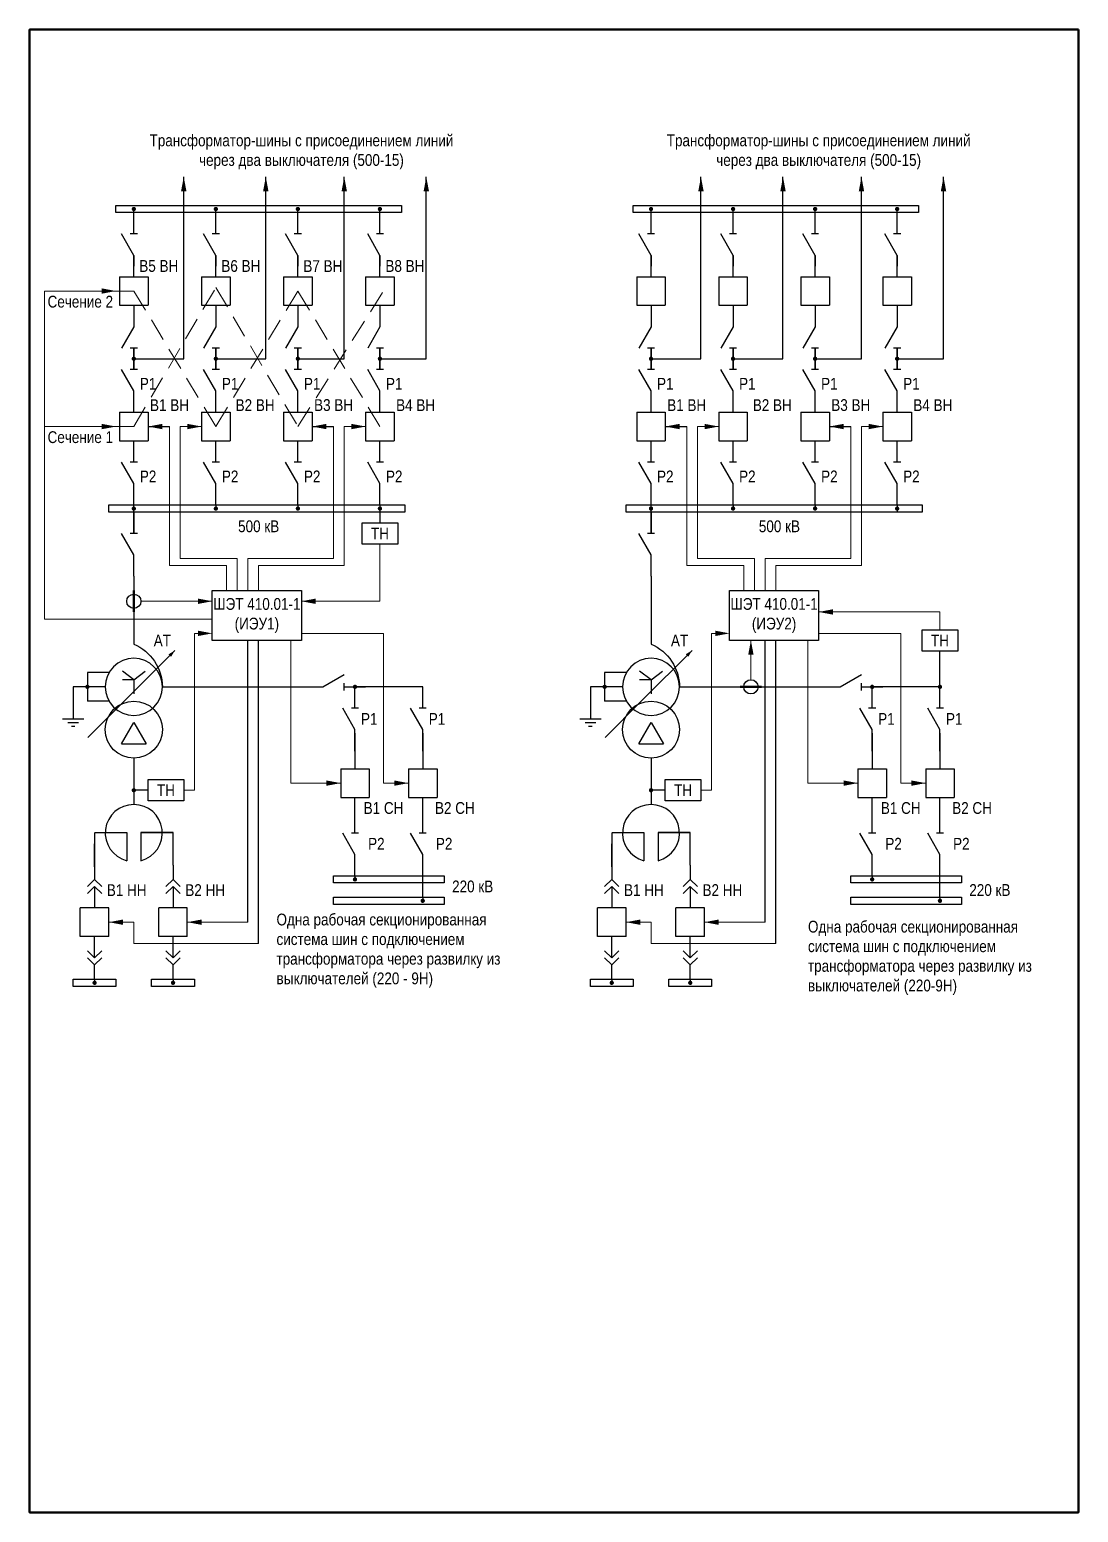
# Model space of a CAD drawing. Header units: millimetres. Extents: x 25558 to 49929, y 1902 to 19390.
# Drawn here: x 40391.8 to 40685.8, y 14521.5 to 14937.3 of the extents above; entities that cross this region are included whole.
import ezdxf
from ezdxf.enums import TextEntityAlignment as Align

# ---------------------------------------------------------------- set-up
doc = ezdxf.new("R2010")
doc.units = ezdxf.units.MM
doc.linetypes.add('HIDDEN', pattern=[9.525, 6.35, -3.175])
doc.layers.add('Основная', color=7, linetype='Continuous', lineweight=30)
doc.layers.add('Тонкая', color=7, linetype='Continuous', lineweight=5)
doc.styles.add('Narrow', font='ARIALN.TTF')
doc.styles.add('Вывод', font='tahoma.ttf', dxfattribs={"height": 2.5})
doc.styles.add('Компонент', font='ARIALN.TTF', dxfattribs={"height": 3.5})

# ---------------------------------------------------------------- blocks, each defined once
blk = doc.blocks.new('*U23')
at = {"color": 0}
blk.add_line((0, 0), (6, 3.43), dxfattribs=at)
blk = doc.blocks.new('*U11')
at = {"color": 0}
blk.add_line((0, -1), (0, 1), dxfattribs=at)
blk = doc.blocks.new('*U34')
at = {"color": 0}
for p, q in [((0, 3), (0, 9)), ((0, -9), (0, -3))]:
    blk.add_line(p, q, dxfattribs=at)
at = {"color": 0, "ltscale": 0.25, "rotation": 89.99999999999999}
for name, p in [('*U23', (0, -3)), ('*U11', (0, 3))]:
    blk.add_blockref(name, p, dxfattribs=at)
at = {"layer": 'Основная'}
for tag, height, style, p in [('В1', 2.5, 'Вывод', (2, 7)), ('ОУ', 3.5, 'Компонент', (-12, 0)), ('В2', 2.5, 'Вывод', (2, -7))]:
    blk.add_attdef(tag, text='', height=height, dxfattribs=dict(at, style=style)).set_placement(p, align=Align.MIDDLE_CENTER)
blk = doc.blocks.new('*U28')
at = {"color": 0}
for p, q in [((0, 0), (-8, 0)), ((-8, -8), (-8, 0)), ((0, -8), (0, 0)), ((0, -8), (-8, -8))]:
    blk.add_line(p, q, dxfattribs=at)
at = {"layer": 'Основная', "style": 'Компонент'}
blk.add_attdef('ОУ', text='', height=3.5, dxfattribs=at).set_placement((-15, -3), align=Align.MIDDLE_CENTER)
blk = doc.blocks.new('*U35')
at = {"color": 0}
for p, q in [((0, 9), (0, 3)), ((0, -3), (0, -9))]:
    blk.add_line(p, q, dxfattribs=at)
at = {"color": 0, "ltscale": 0.25, "xscale": -1, "rotation": 90}
for name, p in [('*U23', (0, 3)), ('*U11', (0, -3))]:
    blk.add_blockref(name, p, dxfattribs=at)
at = {"layer": 'Основная'}
for tag, height, style, p in [('В2', 2.5, 'Вывод', (2, 7)), ('ОУ', 3.5, 'Компонент', (-12, 0)), ('В1', 2.5, 'Вывод', (2, -7))]:
    blk.add_attdef(tag, text='', height=height, dxfattribs=dict(at, style=style)).set_placement(p, align=Align.MIDDLE_CENTER)
blk = doc.blocks.new('*U26')
at = {"ltscale": 0.25}
blk.add_circle((0, 0), 2, dxfattribs=at)
at = {"layer": 'Основная', "color": 0, "lineweight": 50}
blk.add_line((0, -3), (0, 3), dxfattribs=at)
at = {"layer": 'Основная', "style": 'Компонент'}
blk.add_attdef('ОУ', text='', height=3.5, dxfattribs=at).set_placement((-6, 0), align=Align.MIDDLE_CENTER)
blk = doc.blocks.new('*U40')
at = {"ltscale": 0.25}
for p, q in [((-3.46, -4), (0, 2)), ((0, 2), (3.46, -4)), ((-3.46, -4), (3.46, -4))]:
    blk.add_line(p, q, dxfattribs=at)
blk.add_circle((0, 0), 8, dxfattribs=at)
at = {"layer": 'Основная', "style": 'Компонент'}
blk.add_attdef('ОУ', text='', height=3.5, dxfattribs=at).set_placement((17, 0), align=Align.MIDDLE_CENTER)
blk = doc.blocks.new('*U41')
at = {"ltscale": 0.25}
for p, q in [((0, 0), (-20, 0)), ((14.44, 0), (0, 0))]:
    blk.add_line(p, q, dxfattribs=at)
blk.add_lwpolyline([(-18, 0, 1, 0, 0), (-20, 0, 0, 0, 0)], format="xyseb", dxfattribs=at)
at = {"layer": 'Основная', "style": 'Вывод'}
blk.add_attdef('ОС', text='', height=2.5, dxfattribs=at).set_placement((3, 2), align=Align.MIDDLE_CENTER)
blk = doc.blocks.new('*U42')
at = {"ltscale": 0.25}
for q in [(-3.2, 4.4), (3.2, 4.4), (0, -2), (3.21, 2)]:
    blk.add_line((0, 2), q, dxfattribs=at)
blk.add_circle((0, 0), 8, dxfattribs=at)
blk.add_arc((5.23, -0.15), 13.23, 113.2803, 179.3396, dxfattribs=at)
at = {"layer": 'Основная', "style": 'Компонент'}
blk.add_attdef('ОУ', text='', height=3.5, dxfattribs=at).set_placement((-17, 0), align=Align.MIDDLE_CENTER)
blk = doc.blocks.new('*U43')
at = {"color": 0}
for p, q in [((-3, 0), (3, 0)), ((0, 3), (0, 0)), ((-1.5, -1), (1.5, -1)), ((-0.5, -2), (0.5, -2))]:
    blk.add_line(p, q, dxfattribs=at)
blk = doc.blocks.new('*U943')
at = {"layer": 'Основная', "ltscale": 0.25}
for p, q in [((2, 2), (0, 0)), ((0, 0), (2, -2))]:
    blk.add_line(p, q, dxfattribs=at)
blk = doc.blocks.new('*U32')
at = {"color": 0}
for p, q in [((0, 6), (0, 2)), ((0, 0), (0, -6))]:
    blk.add_line(p, q, dxfattribs=at)
at = {"color": 0, "ltscale": 0.25, "xscale": -1, "rotation": 90}
for p in [(0, 2), (0, 0)]:
    blk.add_blockref('*U943', p, dxfattribs=at)
at = {"layer": 'Основная'}
for tag, height, style, p in [('ОУ2', 3.5, 'Компонент', (-5, 6)), ('В2', 2.5, 'Вывод', (3, 6)), ('ОУ1', 3.5, 'Компонент', (-5, -6)), ('В1', 2.5, 'Вывод', (3, -6))]:
    blk.add_attdef(tag, text='', height=height, dxfattribs=dict(at, style=style)).set_placement(p, align=Align.MIDDLE_CENTER)
blk = doc.blocks.new('*U33')
at = {"color": 0}
for p, q in [((0, 0), (0, 6)), ((0, -6), (0, -2))]:
    blk.add_line(p, q, dxfattribs=at)
at = {"color": 0, "ltscale": 0.25, "rotation": 89.99999999999999}
for p in [(0, 0), (0, -2)]:
    blk.add_blockref('*U943', p, dxfattribs=at)
at = {"layer": 'Основная'}
for tag, height, style, p in [('ОУ1', 3.5, 'Компонент', (-5, 6)), ('В1', 2.5, 'Вывод', (3, 6)), ('ОУ2', 3.5, 'Компонент', (-5, -6)), ('В2', 2.5, 'Вывод', (3, -6))]:
    blk.add_attdef(tag, text='', height=height, dxfattribs=dict(at, style=style)).set_placement(p, align=Align.MIDDLE_CENTER)
blk = doc.blocks.new('*U52')
at = {"color": 0}
for p, q in [((0, 3), (0, 9)), ((0, -9), (0, -3))]:
    blk.add_line(p, q, dxfattribs=at)
at = {"color": 0, "ltscale": 0.25, "rotation": 89.99999999999999}
for name, p in [('*U23', (0, -3)), ('*U11', (0, 3))]:
    blk.add_blockref(name, p, dxfattribs=at)
at = {"layer": 'Основная'}
for tag, height, style, p in [('В1', 2.5, 'Вывод', (2, 7)), ('ОУ', 3.5, 'Компонент', (-13, -1)), ('В2', 2.5, 'Вывод', (2, -7))]:
    blk.add_attdef(tag, text='', height=height, dxfattribs=dict(at, style=style)).set_placement(p, align=Align.MIDDLE_CENTER)
blk = doc.blocks.new('*U20')
at = {"ltscale": 0.25}
blk.add_circle((0, 0), 2, dxfattribs=at)
at = {"layer": 'Основная', "color": 0, "lineweight": 50}
blk.add_line((3, 0), (-3, 0), dxfattribs=at)
at = {"layer": 'Основная', "style": 'Компонент'}
blk.add_attdef('ОУ', text='', height=3.5, dxfattribs=at).set_placement((0, -6), align=Align.MIDDLE_CENTER)

msp = doc.modelspace()

# ---------------------------------------------------------------- linework, layer by layer
for p, q in [((40425, 14826), (40431, 14826)), ((40471, 14826), (40477, 14826)), ((40570, 14826), (40576, 14826)), ((40616, 14826), (40622, 14826)), ((40453, 14687), (40453, 14766)), ((40456, 14681), (40456, 14766)), ((40598, 14687), (40598, 14766)), ((40601, 14681), (40601, 14766))]:
    msp.add_line(p, q)
at = {"layer": 'Основная'}
for p, q in [((40435, 14845), (40435, 14896)), ((40458, 14845), (40458, 14896)), ((40480, 14845), (40480, 14896)), ((40503, 14845), (40503, 14896)), ((40580, 14845), (40580, 14896)), ((40603, 14845), (40603, 14896)), ((40625, 14845), (40625, 14896)), ((40648, 14845), (40648, 14896)), ((40421, 14886), (40421, 14887)), ((40444, 14886), (40444, 14887)), ((40467, 14886), (40467, 14887)), ((40490, 14886), (40490, 14887)), ((40566, 14886), (40566, 14887)), ((40589, 14886), (40589, 14887)), ((40612, 14886), (40612, 14887)), ((40635, 14886), (40635, 14887)), ((40421, 14874), (40421, 14871)), ((40444, 14874), (40444, 14871)), ((40467, 14874), (40467, 14871)), ((40490, 14874), (40490, 14871)), ((40566, 14874), (40566, 14871)), ((40589, 14874), (40589, 14871)), ((40612, 14874), (40612, 14871)), ((40635, 14874), (40635, 14871)), ((40421, 14845), (40435, 14845)), ((40444, 14845), (40458, 14845)), ((40467, 14845), (40480, 14845)), ((40490, 14845), (40503, 14845)), ((40566, 14845), (40580, 14845)), ((40589, 14845), (40603, 14845)), ((40612, 14845), (40625, 14845)), ((40635, 14845), (40648, 14845)), ((40421, 14816), (40421, 14820)), ((40444, 14816), (40444, 14820)), ((40467, 14816), (40467, 14820)), ((40490, 14816), (40490, 14820)), ((40566, 14816), (40566, 14820)), ((40589, 14816), (40589, 14820)), ((40612, 14816), (40612, 14820)), ((40635, 14816), (40635, 14820)), ((40421, 14802), (40421, 14804)), ((40444, 14804), (40444, 14803)), ((40467, 14804), (40467, 14803)), ((40490, 14804), (40490, 14802)), ((40566, 14802), (40566, 14804)), ((40589, 14804), (40589, 14803)), ((40612, 14804), (40612, 14803)), ((40635, 14804), (40635, 14802)), ((40421, 14802), (40421, 14796)), ((40490, 14802), (40490, 14799)), ((40566, 14802), (40566, 14796)), ((40421, 14784), (40421, 14769)), ((40566, 14784), (40566, 14769)), ((40421, 14769), (40421, 14765)), ((40566, 14769), (40566, 14765)), ((40647, 14753), (40647, 14763)), ((40502, 14753), (40483, 14753)), ((40647, 14753), (40628, 14753)), ((40483, 14740), (40483, 14730)), ((40502, 14740), (40502, 14730)), ((40628, 14740), (40628, 14730)), ((40647, 14740), (40647, 14730)), ((40421, 14733), (40421, 14720)), ((40566, 14733), (40566, 14720)), ((40425, 14724), (40421, 14724)), ((40570, 14724), (40566, 14724)), ((40483, 14718), (40483, 14722)), ((40502, 14718), (40502, 14722)), ((40628, 14718), (40628, 14722)), ((40647, 14718), (40647, 14722)), ((40410, 14712), (40410, 14699)), ((40555, 14712), (40555, 14699)), ((40410, 14702.5), (40410, 14709)), ((40555, 14702.5), (40555, 14709)), ((40483, 14700), (40483, 14699)), ((40502, 14694), (40502, 14700)), ((40628, 14700), (40628, 14699)), ((40647, 14694), (40647, 14700)), ((40502, 14694), (40502, 14693)), ((40647, 14694), (40647, 14693)), ((40410, 14671), (40410, 14670)), ((40432, 14671), (40432, 14670)), ((40555, 14671), (40555, 14670)), ((40577, 14671), (40577, 14670))]:
    msp.add_line(p, q, dxfattribs=at)
for points in [[(40416, 14888), (40496, 14888), (40496, 14886), (40416, 14886)], [(40561, 14888), (40641, 14888), (40641, 14886), (40561, 14886)], [(40414, 14804), (40497, 14804), (40497, 14802), (40414, 14802)], [(40559, 14804), (40642, 14804), (40642, 14802), (40559, 14802)], [(40485, 14799), (40495, 14799), (40495, 14793), (40485, 14793)], [(40443, 14780), (40468, 14780), (40468, 14766), (40443, 14766)], [(40588, 14780), (40613, 14780), (40613, 14766), (40588, 14766)], [(40642, 14769), (40652, 14769), (40652, 14763), (40642, 14763)], [(40425, 14727), (40435, 14727), (40435, 14721), (40425, 14721)], [(40570, 14727), (40580, 14727), (40580, 14721), (40570, 14721)], [(40477, 14700), (40508, 14700), (40508, 14698), (40477, 14698)], [(40622, 14700), (40653, 14700), (40653, 14698), (40622, 14698)], [(40477, 14694), (40508, 14694), (40508, 14692), (40477, 14692)], [(40622, 14694), (40653, 14694), (40653, 14692), (40622, 14692)], [(40404, 14671), (40416, 14671), (40416, 14669), (40404, 14669)], [(40426, 14671), (40438, 14671), (40438, 14669), (40426, 14669)], [(40549, 14671), (40561, 14671), (40561, 14669), (40549, 14669)], [(40571, 14671), (40583, 14671), (40583, 14669), (40571, 14669)]]:
    msp.add_lwpolyline(points, close=True, dxfattribs=at)
at = {"layer": 'Основная', "ltscale": 0.25, "const_width": 0.6}
for points in [[(40420.7, 14887, 1), (40421.3, 14887, 1)], [(40443.7, 14887, 1), (40444.3, 14887, 1)], [(40466.7, 14887, 1), (40467.3, 14887, 1)], [(40489.7, 14887, 1), (40490.3, 14887, 1)], [(40565.7, 14887, 1), (40566.3, 14887, 1)], [(40588.7, 14887, 1), (40589.3, 14887, 1)], [(40611.7, 14887, 1), (40612.3, 14887, 1)], [(40634.7, 14887, 1), (40635.3, 14887, 1)], [(40421.3, 14845.01, 1), (40420.7, 14845.01, 1)], [(40444.3, 14845.01, 1), (40443.7, 14845.01, 1)], [(40467.3, 14845.01, 1), (40466.7, 14845.01, 1)], [(40490.3, 14845.01, 1), (40489.7, 14845.01, 1)], [(40566.3, 14845.01, 1), (40565.7, 14845.01, 1)], [(40589.3, 14845.01, 1), (40588.7, 14845.01, 1)], [(40612.3, 14845.01, 1), (40611.7, 14845.01, 1)], [(40635.3, 14845.01, 1), (40634.7, 14845.01, 1)], [(40420.7, 14803, 1), (40421.3, 14803, 1)], [(40443.7, 14803, 1), (40444.3, 14803, 1)], [(40466.7, 14803, 1), (40467.3, 14803, 1)], [(40489.7, 14803, 1), (40490.3, 14803, 1)], [(40565.7, 14803, 1), (40566.3, 14803, 1)], [(40588.7, 14803, 1), (40589.3, 14803, 1)], [(40611.7, 14803, 1), (40612.3, 14803, 1)], [(40634.7, 14803, 1), (40635.3, 14803, 1)], [(40407.7, 14753, 1), (40408.3, 14753, 1)], [(40482.7, 14753, 1), (40483.3, 14753, 1)], [(40552.7, 14753, 1), (40553.3, 14753, 1)], [(40627.7, 14753, 1), (40628.3, 14753, 1)], [(40646.7, 14753, 1), (40647.3, 14753, 1)], [(40420.7, 14724, 1), (40421.3, 14724, 1)], [(40565.7, 14724, 1), (40566.3, 14724, 1)], [(40482.7, 14699, 1), (40483.3, 14699, 1)], [(40627.7, 14699, 1), (40628.3, 14699, 1)], [(40501.7, 14693, 1), (40502.3, 14693, 1)], [(40646.7, 14693, 1), (40647.3, 14693, 1)], [(40409.7, 14670, 1), (40410.3, 14670, 1)], [(40431.7, 14670, 1), (40432.3, 14670, 1)], [(40554.7, 14670, 1), (40555.3, 14670, 1)], [(40576.7, 14670, 1), (40577.3, 14670, 1)]]:
    msp.add_lwpolyline(points, format="xyb", close=True, dxfattribs=at)
at = {"layer": 'Основная'}
for points in [[(40414, 14757), (40408, 14757)], [(40408, 14757), (40408, 14749)], [(40559, 14757), (40553, 14757)], [(40553, 14757), (40553, 14749)], [(40408, 14753), (40404, 14753)], [(40404, 14753), (40404, 14747)], [(40413, 14753), (40407, 14753)], [(40429, 14753), (40447, 14753)], [(40447, 14753), (40474, 14753)], [(40553, 14753), (40549, 14753)], [(40549, 14753), (40549, 14747)], [(40558, 14753), (40552, 14753)], [(40574, 14753), (40592, 14753)], [(40592, 14753), (40619, 14753)], [(40414, 14749), (40408, 14749)], [(40559, 14749), (40553, 14749)], [(40421, 14733), (40421, 14725)], [(40566, 14733), (40566, 14725)], [(40410, 14712.13), (40419, 14712.13), (40419, 14704.25)], [(40410, 14712.13), (40419, 14712.13)], [(40432, 14712.13), (40423, 14712.13), (40423, 14704.25)], [(40423, 14712.13), (40432, 14712.13)], [(40432, 14703), (40432, 14712.13)], [(40555, 14712.13), (40564, 14712.13), (40564, 14704.25)], [(40555, 14712.13), (40564, 14712.13)], [(40577, 14712.13), (40568, 14712.13), (40568, 14704.25)], [(40568, 14712.13), (40577, 14712.13)], [(40577, 14703), (40577, 14712.13)]]:
    msp.add_lwpolyline(points, dxfattribs=at)
at = {"layer": 'Основная', "ltscale": 0.25}
for centre in [(40421, 14712), (40566, 14712)]:
    msp.add_arc(centre, 8, 284.4775, 255.5225, dxfattribs=at)
at = {"layer": 'Тонкая', "linetype": 'HIDDEN'}
for p, q in [((40421, 14826), (40444, 14865)), ((40444, 14865), (40467, 14826)), ((40444, 14826), (40421, 14864)), ((40467, 14864), (40444, 14826)), ((40490, 14826), (40467, 14864)), ((40467, 14826), (40491, 14864))]:
    msp.add_line(p, q, dxfattribs=at)
at = {"layer": 'Тонкая'}
for p, q in [((40421, 14864), (40396, 14864)), ((40396, 14772), (40396, 14864)), ((40421, 14826), (40396, 14826)), ((40431, 14826), (40431, 14787)), ((40440, 14826), (40434, 14826)), ((40434, 14826), (40434, 14789)), ((40477, 14826), (40477, 14789)), ((40486, 14826), (40480, 14826)), ((40480, 14826), (40480, 14787)), ((40576, 14826), (40576, 14787)), ((40585, 14826), (40579, 14826)), ((40579, 14826), (40579, 14789)), ((40622, 14826), (40622, 14789)), ((40631, 14826), (40625, 14826)), ((40625, 14826), (40625, 14787)), ((40490, 14777), (40490, 14793)), ((40431, 14787), (40447, 14787)), ((40434, 14789), (40450, 14789)), ((40447, 14787), (40447, 14780)), ((40450, 14789), (40450, 14787)), ((40450, 14787), (40450, 14780)), ((40477, 14789), (40453, 14789)), ((40453, 14789), (40453, 14780)), ((40456, 14780), (40456, 14787)), ((40456, 14787), (40480, 14787)), ((40576, 14787), (40592, 14787)), ((40579, 14789), (40595, 14789)), ((40592, 14787), (40592, 14780)), ((40595, 14789), (40595, 14787)), ((40595, 14787), (40595, 14780)), ((40622, 14789), (40598, 14789)), ((40598, 14789), (40598, 14780)), ((40601, 14780), (40601, 14787)), ((40601, 14787), (40625, 14787)), ((40423, 14777), (40443, 14777)), ((40490, 14777), (40468, 14777)), ((40647, 14774), (40613, 14774)), ((40647, 14769), (40647, 14774)), ((40443, 14772), (40396, 14772)), ((40438, 14724), (40438, 14768)), ((40438, 14768), (40441, 14768)), ((40465, 14766), (40465, 14726)), ((40491, 14768), (40468, 14768)), ((40491, 14726), (40491, 14768)), ((40583, 14724), (40583, 14768)), ((40583, 14768), (40586, 14768)), ((40594, 14755), (40594, 14766)), ((40610, 14766), (40610, 14726)), ((40636, 14768), (40613, 14768)), ((40636, 14726), (40636, 14768)), ((40435, 14724), (40438, 14724)), ((40465, 14726), (40479, 14726)), ((40491, 14726), (40498, 14726)), ((40580, 14724), (40583, 14724)), ((40610, 14726), (40624, 14726)), ((40636, 14726), (40643, 14726)), ((40414, 14687), (40421, 14687)), ((40421, 14687), (40421, 14681)), ((40453, 14687), (40436, 14687)), ((40559, 14687), (40566, 14687)), ((40566, 14687), (40566, 14681)), ((40598, 14687), (40581, 14687)), ((40421, 14681), (40456, 14681)), ((40566, 14681), (40601, 14681))]:
    msp.add_line(p, q, dxfattribs=at)
at = {"layer": 'Тонкая', "color": 3, "lineweight": 50}
msp.add_lwpolyline([(40685.8, 14937.3), (40685.8, 14521.5), (40391.8, 14521.5), (40391.8, 14937.3)], close=True, dxfattribs=at)
at = {"layer": 'Тонкая', "ltscale": 0.3}
for points in [[(40435, 14896, 0, 1.5, 0), (40435, 14892, 0, 0, 0)], [(40458, 14896, 0, 1.5, 0), (40458, 14892, 0, 0, 0)], [(40480, 14896, 0, 1.5, 0), (40480, 14892, 0, 0, 0)], [(40503, 14896, 0, 1.5, 0), (40503, 14892, 0, 0, 0)], [(40580, 14896, 0, 1.5, 0), (40580, 14892, 0, 0, 0)], [(40603, 14896, 0, 1.5, 0), (40603, 14892, 0, 0, 0)], [(40625, 14896, 0, 1.5, 0), (40625, 14892, 0, 0, 0)], [(40648, 14896, 0, 1.5, 0), (40648, 14892, 0, 0, 0)], [(40416, 14864, 0, 1.5, 0), (40412, 14864, 0, 0, 0)], [(40416, 14826, 0, 1.5, 0), (40412, 14826, 0, 0, 0)], [(40425, 14826, 0, 1.5, 0), (40429, 14826, 0, 0, 0)], [(40440, 14826, 0, 1.5, 0), (40436, 14826, 0, 0, 0)], [(40471, 14826, 0, 1.5, 0), (40475, 14826, 0, 0, 0)], [(40486, 14826, 0, 1.5, 0), (40482, 14826, 0, 0, 0)], [(40570, 14826, 0, 1.5, 0), (40574, 14826, 0, 0, 0)], [(40585, 14826, 0, 1.5, 0), (40581, 14826, 0, 0, 0)], [(40616, 14826, 0, 1.5, 0), (40620, 14826, 0, 0, 0)], [(40631, 14826, 0, 1.5, 0), (40627, 14826, 0, 0, 0)], [(40443, 14777, 0, 1.5, 0), (40439, 14777, 0, 0, 0)], [(40468, 14777, 0, 1.5, 0), (40472, 14777, 0, 0, 0)], [(40613, 14774, 0, 1.5, 0), (40617, 14774, 0, 0, 0)], [(40443, 14768, 0, 1.5, 0), (40439, 14768, 0, 0, 0)], [(40588, 14768, 0, 1.5, 0), (40584, 14768, 0, 0, 0)], [(40594, 14766, 0, 1.5, 0), (40594, 14762, 0, 0, 0)], [(40479, 14726, 0, 1.5, 0), (40475, 14726, 0, 0, 0)], [(40498, 14726, 0, 1.5, 0), (40494, 14726, 0, 0, 0)], [(40624, 14726, 0, 1.5, 0), (40620, 14726, 0, 0, 0)], [(40643, 14726, 0, 1.5, 0), (40639, 14726, 0, 0, 0)], [(40414, 14687, 0, 1.5, 0), (40418, 14687, 0, 0, 0)], [(40436, 14687, 0, 1.5, 0), (40440, 14687, 0, 0, 0)], [(40559, 14687, 0, 1.5, 0), (40563, 14687, 0, 0, 0)], [(40581, 14687, 0, 1.5, 0), (40585, 14687, 0, 0, 0)]]:
    msp.add_lwpolyline(points, format="xyseb", dxfattribs=at)

# ---------------------------------------------------------------- block references
at = {"layer": 'Основная'}
for name, p in [('*U34', (40421, 14877)), ('*U34', (40444, 14877)), ('*U34', (40467, 14877)), ('*U34', (40490, 14877)), ('*U34', (40566, 14877)), ('*U34', (40589, 14877)), ('*U34', (40612, 14877)), ('*U34', (40635, 14877)), ('*U35', (40421, 14851)), ('*U35', (40444, 14851)), ('*U35', (40467, 14851)), ('*U35', (40490, 14851)), ('*U35', (40566, 14851)), ('*U35', (40589, 14851)), ('*U35', (40612, 14851)), ('*U35', (40635, 14851)), ('*U34', (40421, 14839)), ('*U34', (40444, 14839)), ('*U34', (40467, 14839)), ('*U34', (40490, 14839)), ('*U34', (40566, 14839)), ('*U34', (40589, 14839)), ('*U34', (40612, 14839)), ('*U34', (40635, 14839)), ('*U34', (40421, 14813)), ('*U34', (40444, 14813)), ('*U34', (40467, 14813)), ('*U34', (40490, 14813)), ('*U34', (40566, 14813)), ('*U34', (40589, 14813)), ('*U34', (40612, 14813)), ('*U34', (40635, 14813)), ('*U34', (40421, 14793)), ('*U34', (40566, 14793)), ('*U34', (40483, 14744)), ('*U52', (40502, 14744)), ('*U34', (40628, 14744)), ('*U52', (40647, 14744)), ('*U34', (40483, 14709)), ('*U52', (40502, 14709)), ('*U34', (40628, 14709)), ('*U52', (40647, 14709))]:
    msp.add_blockref(name, p, dxfattribs=at)
at = {"layer": 'Основная', "ltscale": 0.25}
for name, p, rotation in [('*U28', (40417, 14860), 180), ('*U28', (40440, 14860), 180), ('*U28', (40463, 14860), 180), ('*U28', (40486, 14860), 180), ('*U28', (40562, 14860), 180), ('*U28', (40585, 14860), 180), ('*U28', (40608, 14860), 180), ('*U28', (40631, 14860), 180), ('*U28', (40417, 14822), 180), ('*U28', (40440, 14822), 180), ('*U28', (40463, 14822), 180), ('*U28', (40486, 14822), 180), ('*U28', (40562, 14822), 180), ('*U28', (40585, 14822), 180), ('*U28', (40608, 14822), 180), ('*U28', (40631, 14822), 180), ('*U41', (40418.36, 14749.05), 224.9999999999999), ('*U41', (40563.36, 14749.05), 224.9999999999999), ('*U28', (40479, 14722), 180), ('*U28', (40498, 14722), 180), ('*U28', (40624, 14722), 180), ('*U28', (40643, 14722), 180)]:
    msp.add_blockref(name, p, dxfattribs=dict(at, rotation=rotation))
for name, p in [('*U26', (40421, 14777)), ('*U20', (40594, 14753)), ('*U43', (40404, 14744)), ('*U43', (40549, 14744)), ('*U32', (40410, 14697)), ('*U32', (40432, 14697)), ('*U32', (40555, 14697)), ('*U32', (40577, 14697)), ('*U28', (40414, 14691)), ('*U28', (40436, 14691)), ('*U28', (40559, 14691)), ('*U28', (40581, 14691)), ('*U33', (40410, 14677)), ('*U33', (40432, 14677)), ('*U33', (40555, 14677)), ('*U33', (40577, 14677))]:
    msp.add_blockref(name, p, dxfattribs=at)
at = {"layer": 'Основная', "ltscale": 0.35, "xscale": -1}
for p in [(40421, 14753), (40566, 14753)]:
    msp.add_blockref('*U42', p, dxfattribs=at)
at = {"layer": 'Основная', "rotation": 270}
for p in [(40477, 14753), (40622, 14753)]:
    msp.add_blockref('*U34', p, dxfattribs=at)
at = {"layer": 'Основная', "ltscale": 0.35}
for p in [(40421, 14741), (40566, 14741)]:
    msp.add_blockref('*U40', p, dxfattribs=at)

# ---------------------------------------------------------------- texts
at = {"layer": 'Основная', "char_height": 3.3, "style": 'Narrow'}
for s, insert, width, attachment_point in [('\\pxt3;Трансформатор-шины с присоединением линий через два выключателя (500-15)', (40468, 14903), 91.869, 5), ('\\pxt3;Трансформатор-шины с присоединением линий через два выключателя (500-15)', (40613, 14903), 91.869, 5), ('\\pxi-3,l3,t3;В5 ВН', (40428, 14871), 21.8485, 5), ('\\pxi-3,l3,t3;В6 ВН', (40451, 14871), 21.8485, 5), ('\\pxi-3,l3,t3;В7 ВН', (40474, 14871), 21.8485, 5), ('\\pxi-3,l3,t3;В8 ВН', (40497, 14871), 21.8485, 5), ('\\pxi-3,l3,t3;Сечение 2', (40406, 14861), 21.8485, 5), ('\\pxi-3,l3,t3;Р1', (40425, 14838), 10, 5), ('\\pxi-3,l3,t3;Р1', (40448, 14838), 10, 5), ('\\pxi-3,l3,t3;Р1', (40471, 14838), 10, 5), ('\\pxi-3,l3,t3;Р1', (40494, 14838), 10, 5), ('\\pxi-3,l3,t3;Р1', (40570, 14838), 10, 5), ('\\pxi-3,l3,t3;Р1', (40593, 14838), 10, 5), ('\\pxi-3,l3,t3;Р1', (40616, 14838), 10, 5), ('\\pxi-3,l3,t3;Р1', (40639, 14838), 10, 5), ('\\pxi-3,l3,t3;В1 ВН', (40431, 14832), 21.8485, 5), ('\\pxi-3,l3,t3;В2 ВН', (40455, 14832), 21.8485, 5), ('\\pxi-3,l3,t3;В3 ВН', (40477, 14832), 21.8485, 5), ('\\pxi-3,l3,t3;В4 ВН', (40500, 14832), 21.8485, 5), ('\\pxi-3,l3,t3;В1 ВН', (40576, 14832), 21.8485, 5), ('\\pxi-3,l3,t3;В2 ВН', (40600, 14832), 21.8485, 5), ('\\pxi-3,l3,t3;В3 ВН', (40622, 14832), 21.8485, 5), ('\\pxi-3,l3,t3;В4 ВН', (40645, 14832), 21.8485, 5), ('\\pxi-3,l3,t3;Сечение 1', (40406, 14823), 21.8485, 5), ('\\pxi-3,l3,t3;Р2', (40425, 14812), 10, 5), ('\\pxi-3,l3,t3;Р2', (40448, 14812), 10, 5), ('\\pxi-3,l3,t3;Р2', (40471, 14812), 10, 5), ('\\pxi-3,l3,t3;Р2', (40494, 14812), 10, 5), ('\\pxi-3,l3,t3;Р2', (40570, 14812), 10, 5), ('\\pxi-3,l3,t3;Р2', (40593, 14812), 10, 5), ('\\pxi-3,l3,t3;Р2', (40616, 14812), 10, 5), ('\\pxi-3,l3,t3;Р2', (40639, 14812), 10, 5), ('\\pxi-3,l3,t3;500 кВ', (40456, 14798), 16.5012, 5), ('\\pxi-3,l3,t3;500 кВ', (40602, 14798), 16.5012, 5), ('\\pxqc;ТН', (40490, 14796), 10, 5), ('\\pxqc;ШЭТ 410.01-1 (ИЭУ1)', (40455.5, 14773), 25, 5), ('\\pxqc;ШЭТ 410.01-1 (ИЭУ2)', (40600.5, 14773), 25, 5), ('\\pxi-3,l3,t3;AT', (40429, 14766), 10, 5), ('\\pxi-3,l3,t3;AT', (40574, 14766), 10, 5), ('\\pxqc;ТН', (40647, 14766), 10, 5), ('\\pxi-3,l3,t3;Р1', (40487, 14744), 10, 5), ('\\pxi-3,l3,t3;Р1', (40506, 14744), 10, 5), ('\\pxi-3,l3,t3;Р1', (40632, 14744), 10, 5), ('\\pxi-3,l3,t3;Р1', (40651, 14744), 10, 5), ('\\pxqc;ТН', (40430, 14724), 10, 5), ('\\pxqc;ТН', (40575, 14724), 10, 5), ('\\pxi-3,l3,t3;В1 СН', (40491, 14719), 21.8485, 5), ('\\pxi-3,l3,t3;В2 СН', (40511, 14719), 21.8485, 5), ('\\pxi-3,l3,t3;В1 СН', (40636, 14719), 21.8485, 5), ('\\pxi-3,l3,t3;В2 СН', (40656, 14719), 21.8485, 5), ('\\pxi-3,l3,t3;Р2', (40489, 14709), 10, 5), ('\\pxi-3,l3,t3;Р2', (40508, 14709), 10, 5), ('\\pxi-3,l3,t3;Р2', (40634, 14709), 10, 5), ('\\pxi-3,l3,t3;Р2', (40653, 14709), 10, 5), ('\\pxi-3,l3,t3;220 кВ', (40516, 14697), 16.5012, 5), ('\\pxi-3,l3,t3;В1 НН', (40419, 14696), 21.8485, 5), ('\\pxi-3,l3,t3;В2 НН', (40441, 14696), 21.8485, 5), ('\\pxi-3,l3,t3;В1 НН', (40564, 14696), 21.8485, 5), ('\\pxi-3,l3,t3;В2 НН', (40586, 14696), 21.8485, 5), ('\\pxi-3,l3,t3;220 кВ', (40661, 14696), 16.5012, 5), ('\\pxt3;Одна рабочая секционированная система шин с подключением трансформатора через развилку из выключателей (220 - 9Н)', (40461, 14679), 72.5506, 4), ('\\pxt3;Одна рабочая секционированная система шин с подключением трансформатора через развилку из выключателей (220-9Н)', (40610, 14677), 72.5506, 4)]:
    msp.add_mtext(s, dxfattribs=dict(at, insert=insert, width=width, attachment_point=attachment_point))

doc.saveas('drawing.dxf')
